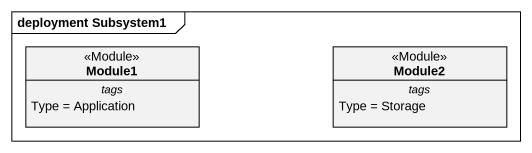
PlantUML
@startuml
mainframe deployment Subsystem1
hide circle
hide empty members
class Module1 <<Module>> {
  -- tags --
  Type = Application
}
class Module2 <<Module>> {
  -- tags --
  Type = Storage
}
@enduml
